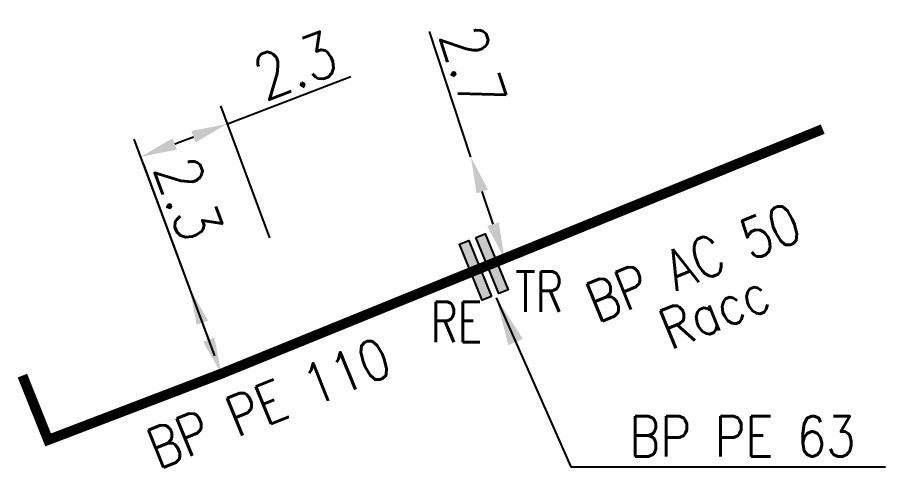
# Model space of a CAD drawing. Header units: millimetres. Extents: x 185000 to 186000, y 127990 to 129010.
# Drawn here: x 185634.08 to 185655.62, y 128160.8 to 128171.96 of the extents above; entities that cross this region are included whole.
import ezdxf
from ezdxf.enums import TextEntityAlignment as Align

# ---------------------------------------------------------------- set-up
doc = ezdxf.new("R2010")
doc.units = ezdxf.units.MM
doc.header["$PDMODE"] = 34
doc.linetypes.add('L_25_PE', pattern=[2000, 1000, 1000])
doc.linetypes.add('L_RAC_AP', pattern=[3.5, 2, -1.5])
doc.layers.get('0').update_dxf_attribs({"linetype": 'CONTINUOUS'})
doc.layers.get('DEFPOINTS').update_dxf_attribs({"linetype": 'CONTINUOUS'})
for name, color, linetype in [('L_150', 1, 'CONTINUOUS'), ('L_170', 7, 'CONTINUOUS'), ('L_340', 7, 'CONTINUOUS')]:
    doc.layers.add(name, color=color, linetype=linetype)
doc.styles.get("Standard").update_dxf_attribs({"font": 'romans.shx', "width": 0.85})
doc.dimstyles.get("Standard").update_dxf_attribs({"dimtxt": 1.5, "dimasz": 1.2, "dimexe": 0.625, "dimexo": 0.625, "dimgap": 0.25, "dimtad": 1, "dimdec": 1, "dimzin": 0, "dimdsep": 46, "dimtxsty": 'Standard', "dimcen": -0.5, "dimadec": 0, "dimazin": 0, "dimtfac": 1, "dimtdec": 1, "dimtmove": 0, "dimatfit": 3, "dimfxl": 0, "dimtolj": 1, "dimtzin": 0, "dimarcsym": 0})

# ---------------------------------------------------------------- blocks, each defined once
blk = doc.blocks.new('*D1673')
at = {"layer": 'DEFPOINTS', "color": 0, "linetype": 'Continuous', "transparency": 16777216}
for p in [(185639.29, 128169.328), (185640.504, 128166.063), (185639.14, 128163.133)]:
    blk.add_point(p, dxfattribs=at)
at = {"layer": 'L_150', "color": 0, "linetype": 'Continuous', "lineweight": -2, "transparency": 16777216}
for p, q in [((185639.29, 128169.328), (185642.353, 128170.499)), ((185640.341, 128166.503), (185639.127, 128169.768)), ((185638.977, 128163.572), (185636.979, 128168.946)), ((185637.983, 128168.828), (185638.45, 128169.007))]:
    blk.add_line(p, q, dxfattribs=at)
at = {"layer": 'L_150', "color": 0, "linetype": 'Continuous', "transparency": 16777216}
for points in [[(185638.396, 128169.147), (185638.503, 128168.867), (185639.29, 128169.328)], [(185637.929, 128168.969), (185638.036, 128168.688), (185637.142, 128168.507)]]:
    blk.add_solid(points, dxfattribs=at)
at = {"layer": 'L_150', "color": 0, "linetype": 'Continuous', "transparency": 16777216, "insert": (185640.974, 128170.775), "char_height": 1.125, "attachment_point": 5, "rotation": 20.9241}
blk.add_mtext('\\A1;2.3', dxfattribs=at)
blk = doc.blocks.new('*D1674')
at = {"layer": 'DEFPOINTS', "color": 0, "linetype": 'Continuous', "transparency": 16777216}
for p in [(185638.356, 128165.242), (185638.356, 128165.242), (185639.14, 128163.133)]:
    blk.add_point(p, dxfattribs=at)
at = {"layer": 'L_150', "color": 0, "linetype": 'Continuous', "lineweight": -2, "transparency": 16777216}
for p, q in [((185638.356, 128165.242), (185637.213, 128168.315)), ((185638.826, 128163.977), (185638.669, 128164.398))]:
    blk.add_line(p, q, dxfattribs=at)
at = {"layer": 'L_150', "color": 0, "linetype": 'Continuous', "transparency": 16777216}
for points in [[(185638.81, 128164.451), (185638.529, 128164.346), (185638.356, 128165.242)], [(185638.967, 128164.029), (185638.686, 128163.924), (185639.14, 128163.133)]]:
    blk.add_solid(points, dxfattribs=at)
at = {"layer": 'L_150', "color": 0, "linetype": 'Continuous', "transparency": 16777216, "insert": (185638.331, 128167.462), "char_height": 1.125, "attachment_point": 5, "rotation": 290.3941}
blk.add_mtext('\\A1;2.3', dxfattribs=at)
blk = doc.blocks.new('*D1675')
at = {"layer": 'DEFPOINTS', "color": 0, "linetype": 'Continuous', "transparency": 16777216}
for p in [(185645.33, 128168.502), (185645.33, 128168.502), (185646.16, 128165.986)]:
    blk.add_point(p, dxfattribs=at)
at = {"layer": 'L_170', "color": 0, "linetype": 'Continuous', "lineweight": -2, "transparency": 16777216}
for p, q in [((185645.33, 128168.502), (185644.304, 128171.616)), ((185645.878, 128166.84), (185645.612, 128167.648))]:
    blk.add_line(p, q, dxfattribs=at)
at = {"layer": 'L_170', "color": 0, "linetype": 'Continuous', "transparency": 16777216}
for points in [[(185645.755, 128167.695), (185645.47, 128167.601), (185645.33, 128168.502)], [(185646.021, 128166.887), (185645.736, 128166.793), (185646.16, 128165.986)]]:
    blk.add_solid(points, dxfattribs=at)
at = {"layer": 'L_170', "color": 0, "linetype": 'Continuous', "transparency": 16777216, "insert": (185645.389, 128170.722), "char_height": 1.125, "attachment_point": 5, "rotation": 288.2444}
blk.add_mtext('\\A1;2.7', dxfattribs=at)
blk = doc.blocks.new('L_340_20')
at = {"linetype": 'Continuous'}
blk.add_hatch(color=0, dxfattribs=at).paths.add_polyline_path([(0.125, 0.75), (-0.125, 0.75), (-0.125, -0.75), (0.125, -0.75)])
at = {"color": 0, "linetype": 'Continuous'}
blk.add_lwpolyline([(-0.125, 0.75), (0.125, 0.75), (0.125, -0.75), (-0.125, -0.75)], close=True, dxfattribs=at)
at = {"color": 0, "linetype": 'Continuous', "width": 0.75}
for tag, height, flags, p in [('RE', 1, 8, (0, 2.189)), ('DEF_LEG', 1.2, 3, (0, -5)), ('DEF_COUP', 1.2, 3, (0, -7.5)), ('DEF_TYPE', 1.2, 3, (0, -10))]:
    blk.add_attdef(tag, text='', height=height, dxfattribs=dict(at, flags=flags)).set_placement(p, align=Align.MIDDLE)
blk = doc.blocks.new('L_340_19')
at = {"linetype": 'Continuous'}
blk.add_hatch(color=0, dxfattribs=at).paths.add_polyline_path([(0.125, 0.75), (-0.125, 0.75), (-0.125, -0.75), (0.125, -0.75)])
at = {"color": 0, "linetype": 'Continuous'}
blk.add_lwpolyline([(-0.125, 0.75), (0.125, 0.75), (0.125, -0.75), (-0.125, -0.75)], close=True, dxfattribs=at)
at = {"color": 0, "linetype": 'Continuous', "width": 0.75}
for tag, height, flags, p in [('TR', 1, 8, (0, 1.981)), ('DEF_LEG', 1.2, 3, (0, -5)), ('DEF_COUP', 1.2, 3, (0, -7.5)), ('DEF_TYPE', 1.2, 3, (0, -10))]:
    blk.add_attdef(tag, text='', height=height, dxfattribs=dict(at, flags=flags)).set_placement(p, align=Align.MIDDLE)

msp = doc.modelspace()

# ---------------------------------------------------------------- linework, layer by layer
at = {"layer": 'L_150', "linetype": 'L_25_PE', "ltscale": 0.5, "const_width": 0.25, "flags": 128}
msp.add_lwpolyline([(185645.853, 128165.861), (185645.444, 128165.695), (185639.14, 128163.133), (185634.843, 128161.49), (185634.205, 128163.085)], dxfattribs=at)
at = {"layer": 'L_170', "linetype": 'L_RAC_AP', "ltscale": 0.5, "const_width": 0.25, "flags": 128}
msp.add_lwpolyline([(185654.056, 128169.194), (185646.16, 128165.986), (185645.853, 128165.861)], dxfattribs=at)

# ---------------------------------------------------------------- block references
at = {"layer": 'L_340', "ltscale": 0.5}
ref = msp.add_blockref('L_340_19', (185645.853, 128165.861), dxfattribs=dict(at, rotation=22.11454430461229))
ref.add_attrib('TR', 'TR', dxfattribs={"layer": '0', "color": 0, "linetype": 'Continuous', "height": 1, "width": 0.75}).set_placement((185647.02, 128165.162), align=Align.MIDDLE)
ref = msp.add_blockref('L_340_20', (185645.444, 128165.695), dxfattribs=dict(at, rotation=202.1145443051328))
ref.add_attrib('RE', 'RE', dxfattribs={"layer": '0', "color": 0, "linetype": 'Continuous', "height": 1, "width": 0.75}).set_placement((185644.972, 128164.417), align=Align.MIDDLE)

# ---------------------------------------------------------------- texts
at = {"layer": 'L_150', "linetype": 'Continuous', "width": 0.85}
msp.add_text('BP PE 110', height=1, rotation=22.1145, dxfattribs=at).set_placement((185640.32, 128162.406), align=Align.MIDDLE)
at = {"layer": 'L_150', "linetype": 'Continuous', "insert": (185649.262, 128161.578), "char_height": 1, "attachment_point": 4}
msp.add_mtext('BP PE 63', dxfattribs=at)
at = {"layer": 'L_170', "linetype": 'Continuous', "width": 0.85}
for s, p in [('BP AC 50', (185650.849, 128165.889)), ('Racc', (185651.369, 128164.695))]:
    msp.add_text(s, height=1, rotation=22.1145, dxfattribs=at).set_placement(p, align=Align.MIDDLE)

# ---------------------------------------------------------------- dimensions: what is measured, and where the dimension line sits
at = {"layer": 'L_150', "linetype": 'Continuous'}
for base, p1, p2, angle, picture, middle in [((185639.29, 128169.328), (185639.14, 128163.133), (185640.504, 128166.063), 200.9241, '*D1673', (185641.242, 128170.075)), ((185638.35583, 128165.24198), (185639.1399, 128163.13302), (185638.35583, 128165.24198), 290.39413, '*D1674', (185637.62777, 128167.20031))]:
    dim = msp.add_linear_dim(base=base, p1=p1, p2=p2, angle=angle, dimstyle='Standard', override={"dimscale": 0.75}, dxfattribs=at)
    dim.commit()
    dim.dimension.update_dxf_attribs({"geometry": picture, "text_midpoint": middle, "dimtype": 160})
at = {"layer": 'L_170', "linetype": 'Continuous'}
dim = msp.add_linear_dim(base=(185645.3304, 128168.5025), p1=(185646.16, 128165.9857), p2=(185645.3304, 128168.5025), angle=288.2444, dimstyle='Standard', override={"dimscale": 0.75}, dxfattribs=at)
dim.commit()
dim.dimension.update_dxf_attribs({"geometry": '*D1675', "text_midpoint": (185644.6763, 128170.4867), "dimtype": 160})

# ---------------------------------------------------------------- leaders
at = {"layer": 'L_150', "linetype": 'Continuous', "annotation_type": 0, "has_hookline": 1, "hookline_direction": 0, "text_width": 6.355}
msp.add_leader([(185645.954, 128165.014), (185647.812, 128160.828), (185649.012, 128160.828)], dimstyle='Standard', dxfattribs=at)

doc.saveas('drawing.dxf')
